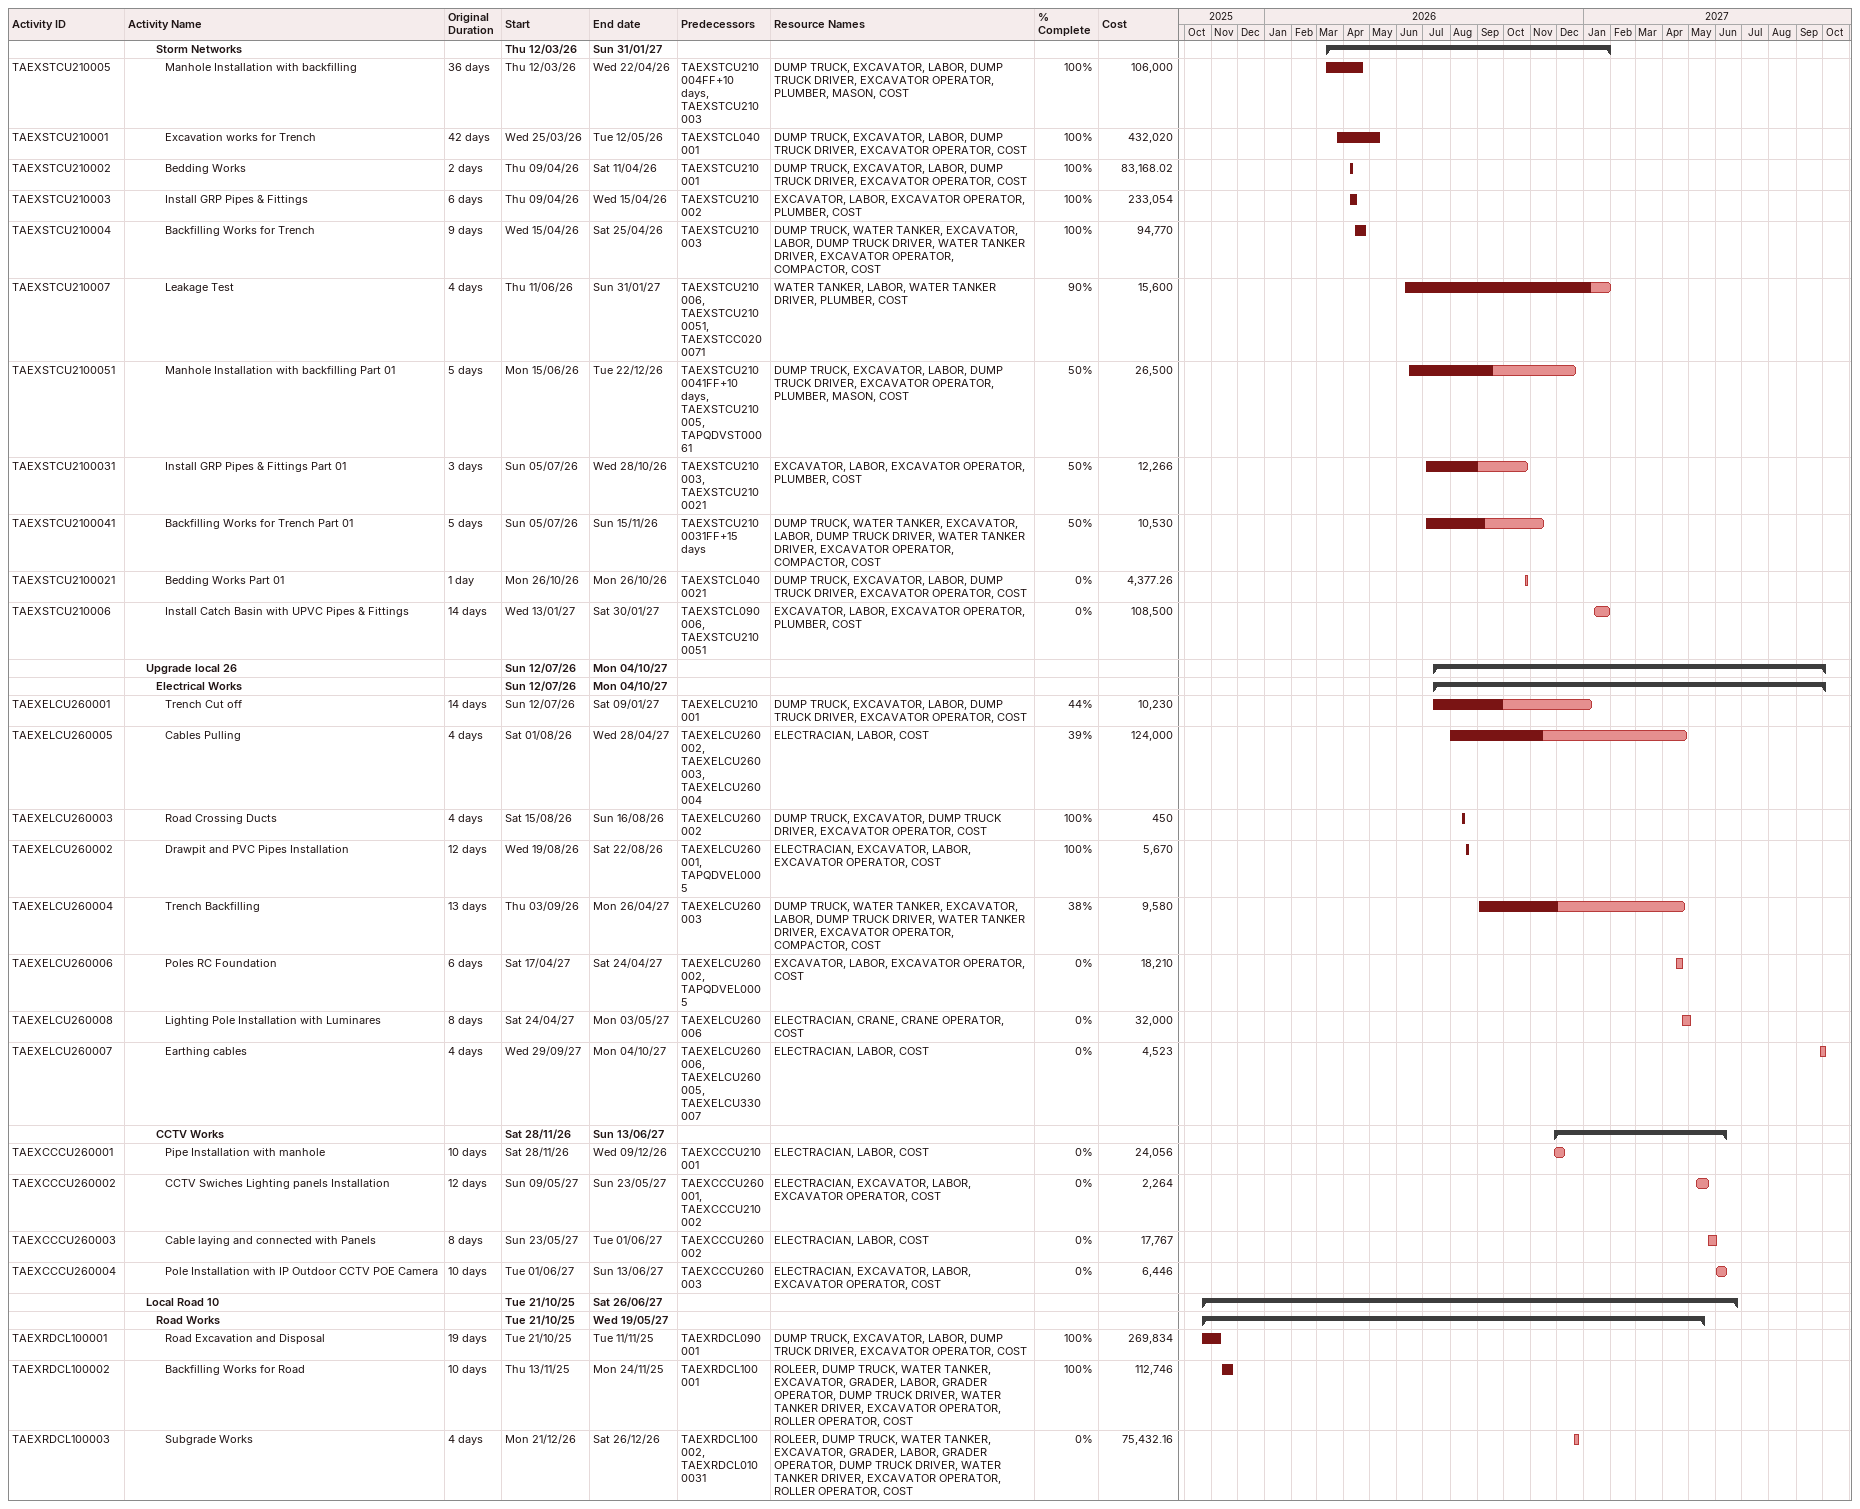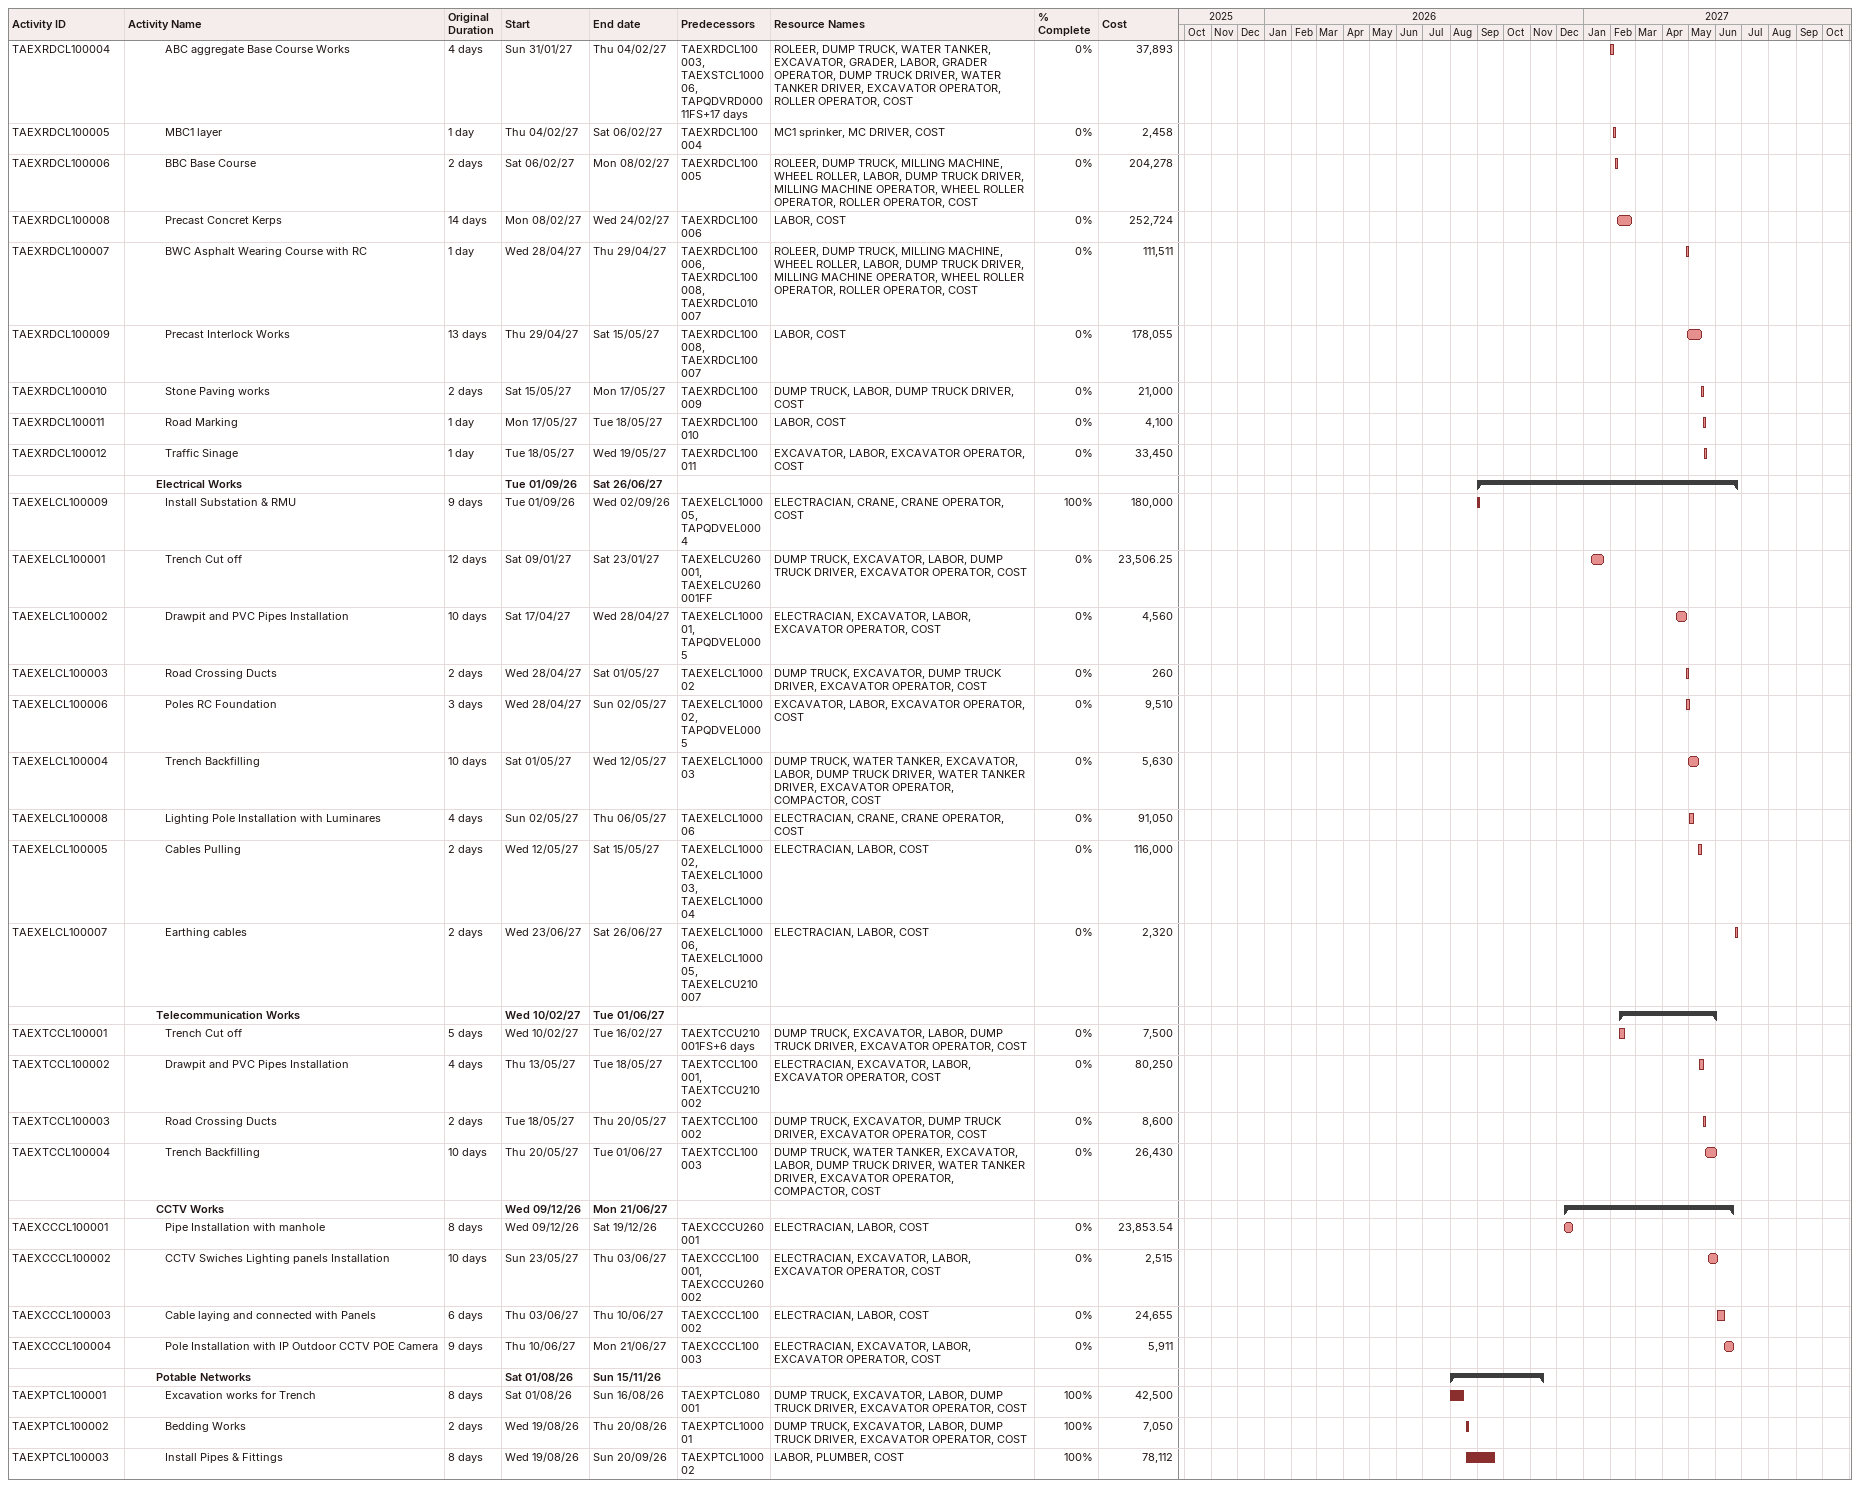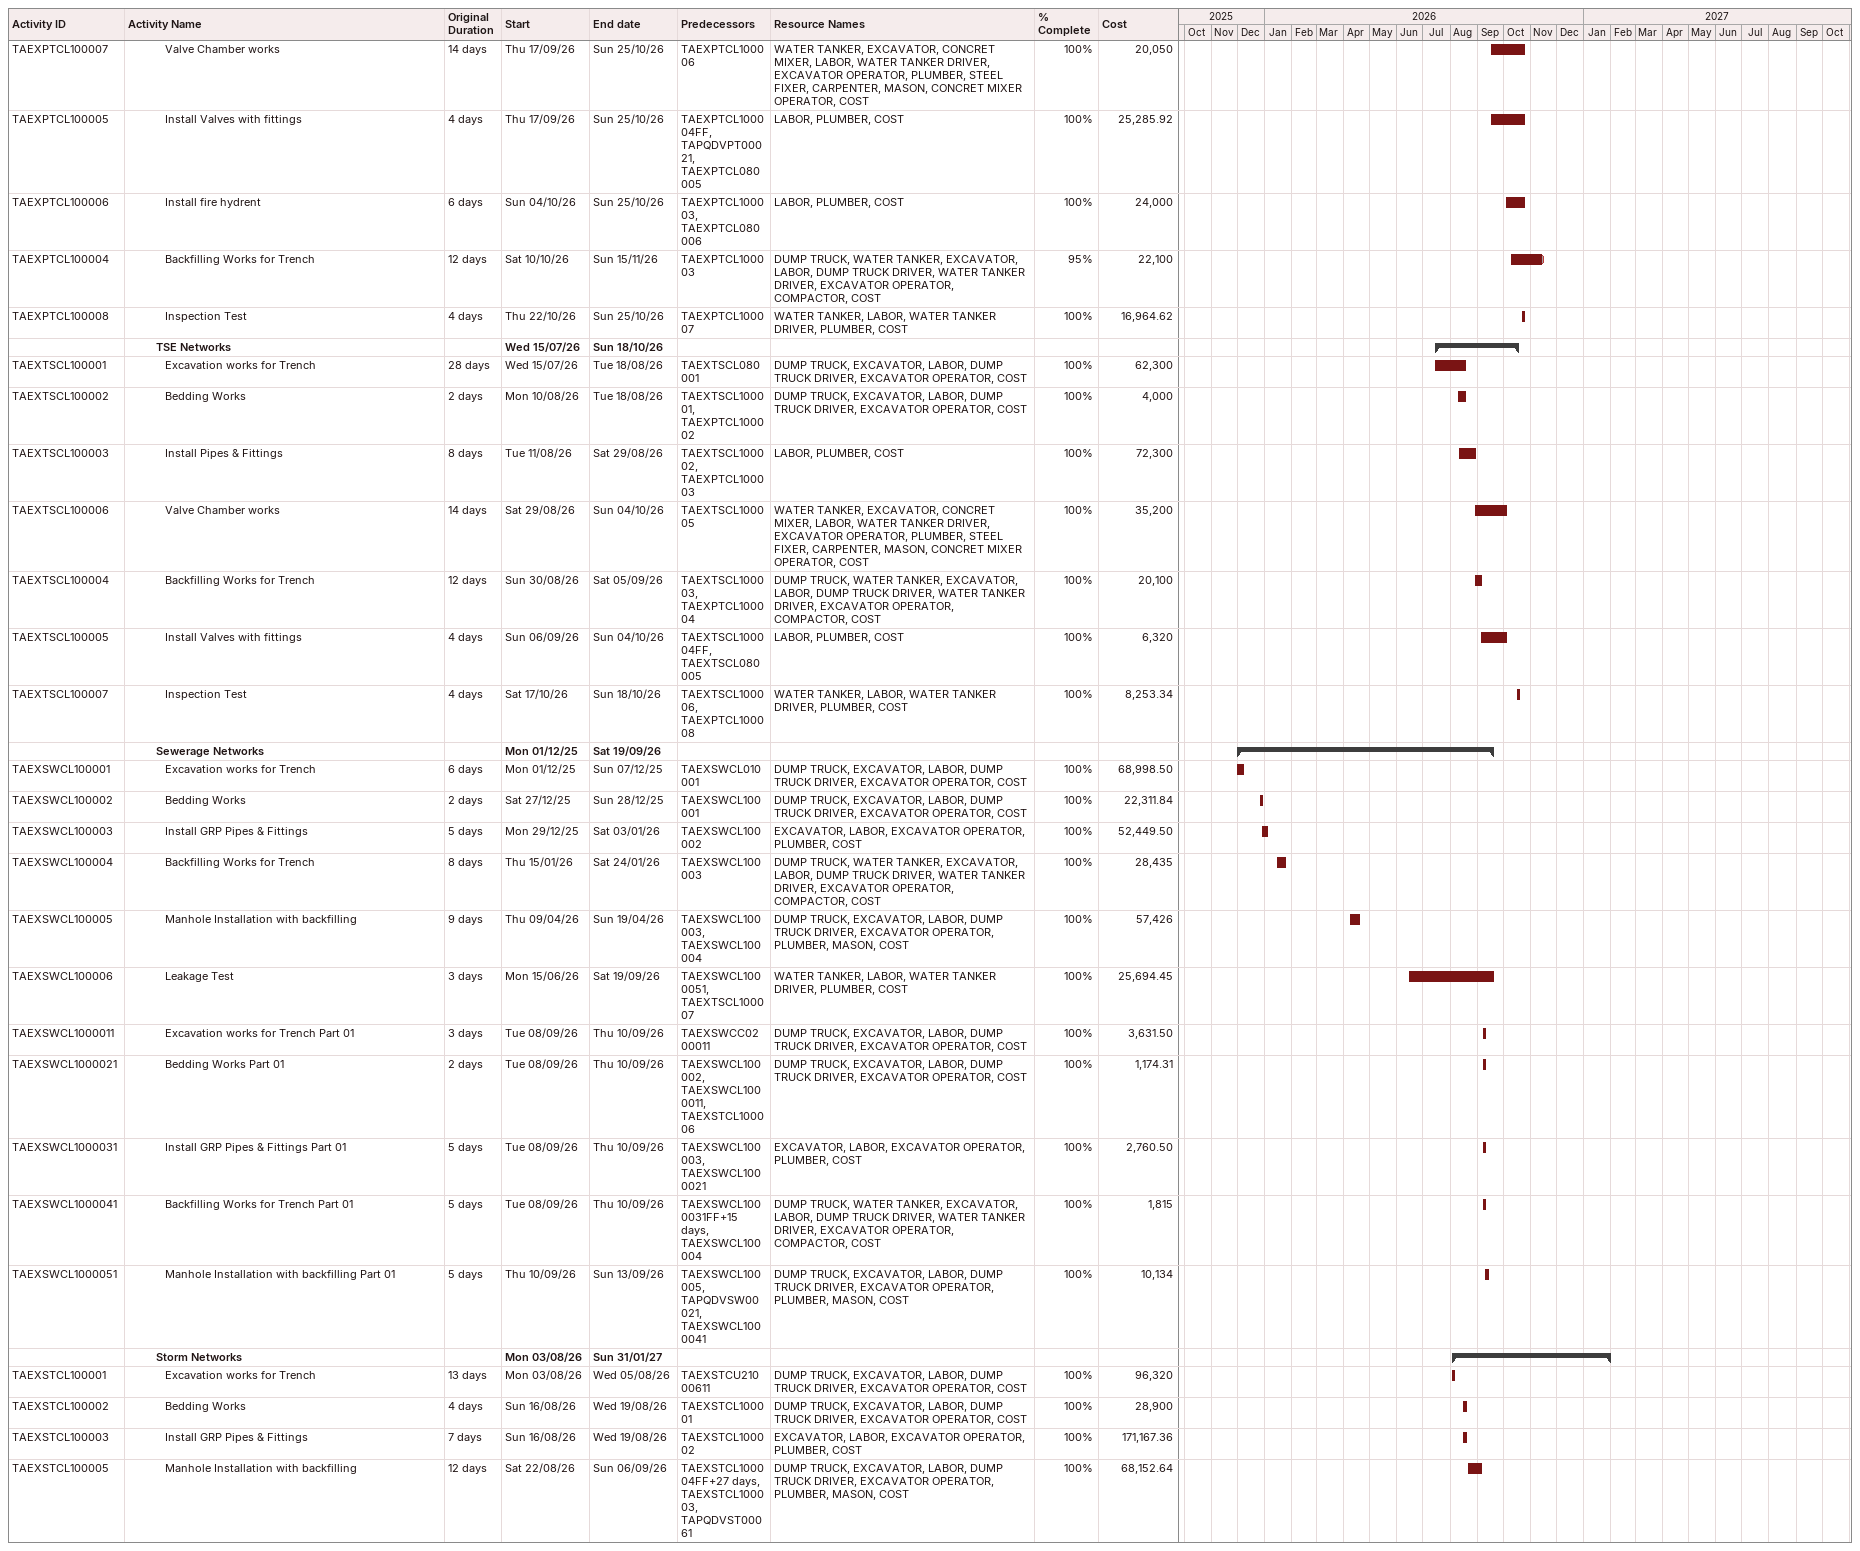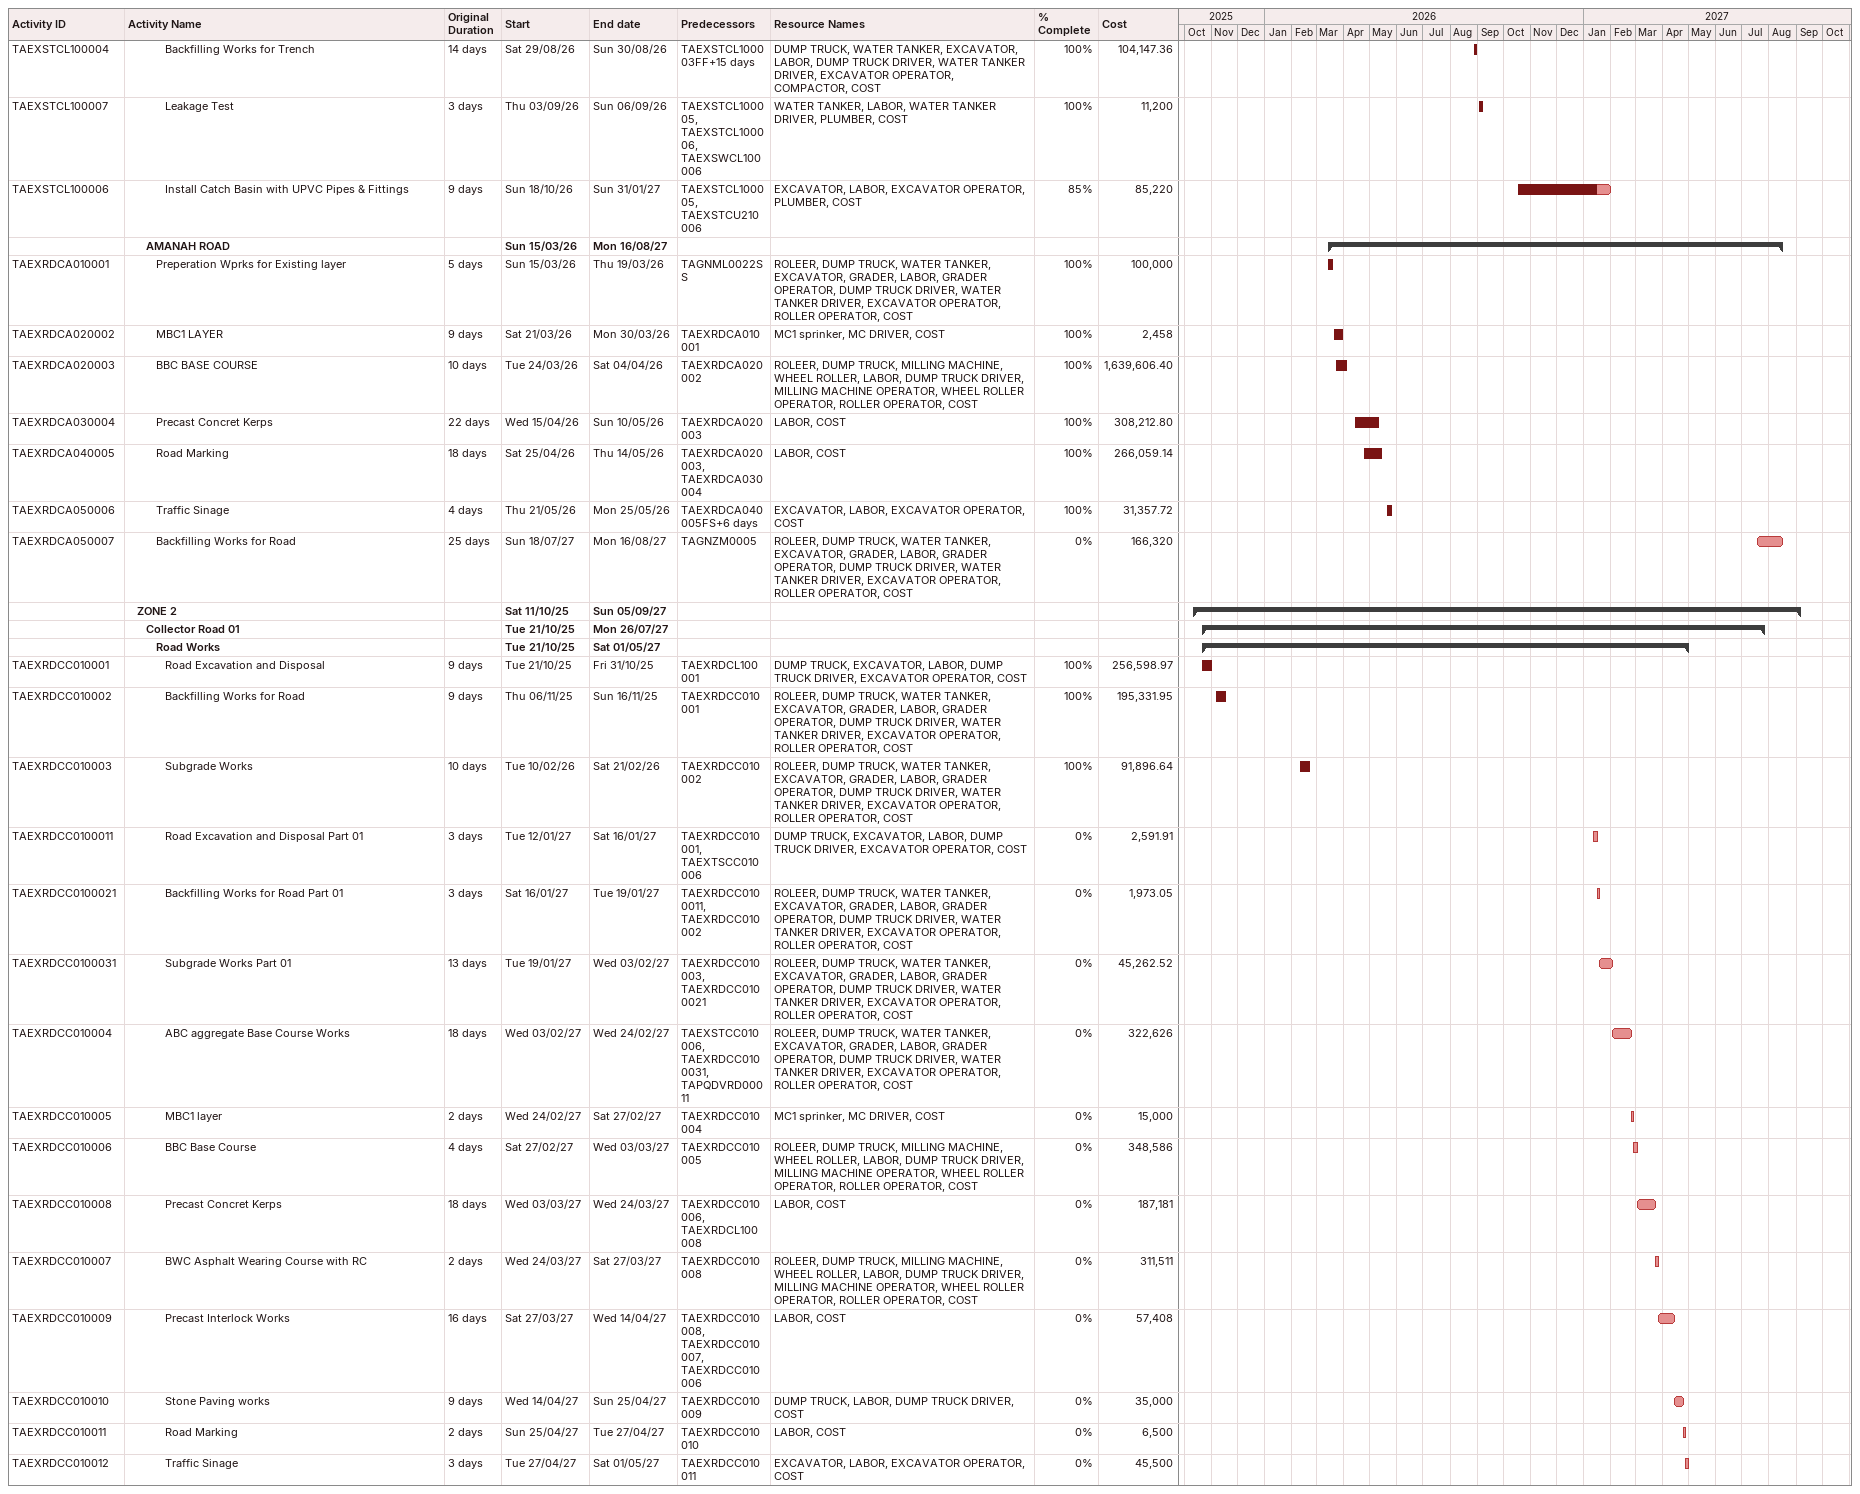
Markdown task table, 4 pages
| ID | Level | Task | Original duration | Start | Finish | Predecessors | Resources | % complete | Cost |
|---|---|---|---|---|---|---|---|---|---|
|  | 4 | **Storm Networks** |  | 2026-03-12 | 2027-01-31 |  |  |  |  |
| TAEXSTCU210005 | 5 | Manhole Installation with backfilling | 36d | 2026-03-12 | 2026-04-22 | TAEXSTCU210004FF+10d, TAEXSTCU210003 | DUMP TRUCK, EXCAVATOR, LABOR, DUMP TRUCK DRIVER, EXCAVATOR OPERATOR, PLUMBER, MASON, COST | 100 | 106000 |
| TAEXSTCU210001 | 5 | Excavation works for Trench | 42d | 2026-03-25 | 2026-05-12 | TAEXSTCL040001 | DUMP TRUCK, EXCAVATOR, LABOR, DUMP TRUCK DRIVER, EXCAVATOR OPERATOR, COST | 100 | 432020 |
| TAEXSTCU210002 | 5 | Bedding Works | 2d | 2026-04-09 | 2026-04-11 | TAEXSTCU210001 | DUMP TRUCK, EXCAVATOR, LABOR, DUMP TRUCK DRIVER, EXCAVATOR OPERATOR, COST | 100 | 83168.02 |
| TAEXSTCU210003 | 5 | Install GRP Pipes & Fittings | 6d | 2026-04-09 | 2026-04-15 | TAEXSTCU210002 | EXCAVATOR, LABOR, EXCAVATOR OPERATOR, PLUMBER, COST | 100 | 233054 |
| TAEXSTCU210004 | 5 | Backfilling Works for Trench | 9d | 2026-04-15 | 2026-04-25 | TAEXSTCU210003 | DUMP TRUCK, WATER TANKER, EXCAVATOR, LABOR, DUMP TRUCK DRIVER, WATER TANKER DRIVER, EXCAVATOR OPERATOR, COMPACTOR, COST | 100 | 94770 |
| TAEXSTCU210007 | 5 | Leakage Test | 4d | 2026-06-11 | 2027-01-31 | TAEXSTCU210006, TAEXSTCU2100051, TAEXSTCC0200071 | WATER TANKER, LABOR, WATER TANKER DRIVER, PLUMBER, COST | 90 | 15600 |
| TAEXSTCU2100051 | 5 | Manhole Installation with backfilling Part 01 | 5d | 2026-06-15 | 2026-12-22 | TAEXSTCU2100041FF+10d, TAEXSTCU210005, TAPQDVST00061 | DUMP TRUCK, EXCAVATOR, LABOR, DUMP TRUCK DRIVER, EXCAVATOR OPERATOR, PLUMBER, MASON, COST | 50 | 26500 |
| TAEXSTCU2100031 | 5 | Install GRP Pipes & Fittings Part 01 | 3d | 2026-07-05 | 2026-10-28 | TAEXSTCU210003, TAEXSTCU2100021 | EXCAVATOR, LABOR, EXCAVATOR OPERATOR, PLUMBER, COST | 50 | 12266 |
| TAEXSTCU2100041 | 5 | Backfilling Works for Trench Part 01 | 5d | 2026-07-05 | 2026-11-15 | TAEXSTCU2100031FF+15d | DUMP TRUCK, WATER TANKER, EXCAVATOR, LABOR, DUMP TRUCK DRIVER, WATER TANKER DRIVER, EXCAVATOR OPERATOR, COMPACTOR, COST | 50 | 10530 |
| TAEXSTCU2100021 | 5 | Bedding Works Part 01 | 1d | 2026-10-26 | 2026-10-26 | TAEXSTCL0400021 | DUMP TRUCK, EXCAVATOR, LABOR, DUMP TRUCK DRIVER, EXCAVATOR OPERATOR, COST | 0 | 4377.26 |
| TAEXSTCU210006 | 5 | Install Catch Basin with UPVC Pipes & Fittings | 14d | 2027-01-13 | 2027-01-30 | TAEXSTCL090006, TAEXSTCU2100051 | EXCAVATOR, LABOR, EXCAVATOR OPERATOR, PLUMBER, COST | 0 | 108500 |
|  | 3 | **Upgrade local 26** |  | 2026-07-12 | 2027-10-04 |  |  |  |  |
|  | 4 | **Electrical Works** |  | 2026-07-12 | 2027-10-04 |  |  |  |  |
| TAEXELCU260001 | 5 | Trench Cut off | 14d | 2026-07-12 | 2027-01-09 | TAEXELCU210001 | DUMP TRUCK, EXCAVATOR, LABOR, DUMP TRUCK DRIVER, EXCAVATOR OPERATOR, COST | 44 | 10230 |
| TAEXELCU260005 | 5 | Cables Pulling | 4d | 2026-08-01 | 2027-04-28 | TAEXELCU260002, TAEXELCU260003, TAEXELCU260004 | ELECTRACIAN, LABOR, COST | 39 | 124000 |
| TAEXELCU260003 | 5 | Road Crossing Ducts | 4d | 2026-08-15 | 2026-08-16 | TAEXELCU260002 | DUMP TRUCK, EXCAVATOR, DUMP TRUCK DRIVER, EXCAVATOR OPERATOR, COST | 100 | 450 |
| TAEXELCU260002 | 5 | Drawpit and PVC Pipes Installation | 12d | 2026-08-19 | 2026-08-22 | TAEXELCU260001, TAPQDVEL0005 | ELECTRACIAN, EXCAVATOR, LABOR, EXCAVATOR OPERATOR, COST | 100 | 5670 |
| TAEXELCU260004 | 5 | Trench Backfilling | 13d | 2026-09-03 | 2027-04-26 | TAEXELCU260003 | DUMP TRUCK, WATER TANKER, EXCAVATOR, LABOR, DUMP TRUCK DRIVER, WATER TANKER DRIVER, EXCAVATOR OPERATOR, COMPACTOR, COST | 38 | 9580 |
| TAEXELCU260006 | 5 | Poles RC Foundation | 6d | 2027-04-17 | 2027-04-24 | TAEXELCU260002, TAPQDVEL0005 | EXCAVATOR, LABOR, EXCAVATOR OPERATOR, COST | 0 | 18210 |
| TAEXELCU260008 | 5 | Lighting Pole Installation with Luminares | 8d | 2027-04-24 | 2027-05-03 | TAEXELCU260006 | ELECTRACIAN, CRANE, CRANE OPERATOR, COST | 0 | 32000 |
| TAEXELCU260007 | 5 | Earthing cables | 4d | 2027-09-29 | 2027-10-04 | TAEXELCU260006, TAEXELCU260005, TAEXELCU330007 | ELECTRACIAN, LABOR, COST | 0 | 4523 |
|  | 4 | **CCTV Works** |  | 2026-11-28 | 2027-06-13 |  |  |  |  |
| TAEXCCCU260001 | 5 | Pipe Installation with manhole | 10d | 2026-11-28 | 2026-12-09 | TAEXCCCU210001 | ELECTRACIAN, LABOR, COST | 0 | 24056 |
| TAEXCCCU260002 | 5 | CCTV Swiches Lighting panels Installation | 12d | 2027-05-09 | 2027-05-23 | TAEXCCCU260001, TAEXCCCU210002 | ELECTRACIAN, EXCAVATOR, LABOR, EXCAVATOR OPERATOR, COST | 0 | 2264 |
| TAEXCCCU260003 | 5 | Cable laying and connected with Panels | 8d | 2027-05-23 | 2027-06-01 | TAEXCCCU260002 | ELECTRACIAN, LABOR, COST | 0 | 17767 |
| TAEXCCCU260004 | 5 | Pole Installation with IP Outdoor CCTV POE Camera | 10d | 2027-06-01 | 2027-06-13 | TAEXCCCU260003 | ELECTRACIAN, EXCAVATOR, LABOR, EXCAVATOR OPERATOR, COST | 0 | 6446 |
|  | 3 | **Local Road 10** |  | 2025-10-21 | 2027-06-26 |  |  |  |  |
|  | 4 | **Road Works** |  | 2025-10-21 | 2027-05-19 |  |  |  |  |
| TAEXRDCL100001 | 5 | Road Excavation and Disposal | 19d | 2025-10-21 | 2025-11-11 | TAEXRDCL090001 | DUMP TRUCK, EXCAVATOR, LABOR, DUMP TRUCK DRIVER, EXCAVATOR OPERATOR, COST | 100 | 269834 |
| TAEXRDCL100002 | 5 | Backfilling Works for Road | 10d | 2025-11-13 | 2025-11-24 | TAEXRDCL100001 | ROLEER, DUMP TRUCK, WATER TANKER, EXCAVATOR, GRADER, LABOR, GRADER OPERATOR, DUMP TRUCK DRIVER, WATER TANKER DRIVER, EXCAVATOR OPERATOR, ROLLER OPERATOR, COST | 100 | 112746 |
| TAEXRDCL100003 | 5 | Subgrade Works | 4d | 2026-12-21 | 2026-12-26 | TAEXRDCL100002, TAEXRDCL0100031 | ROLEER, DUMP TRUCK, WATER TANKER, EXCAVATOR, GRADER, LABOR, GRADER OPERATOR, DUMP TRUCK DRIVER, WATER TANKER DRIVER, EXCAVATOR OPERATOR, ROLLER OPERATOR, COST | 0 | 75432.16 |
| TAEXRDCL100004 | 5 | ABC aggregate Base Course Works | 4d | 2027-01-31 | 2027-02-04 | TAEXRDCL100003, TAEXSTCL100006, TAPQDVRD00011FS+17d | ROLEER, DUMP TRUCK, WATER TANKER, EXCAVATOR, GRADER, LABOR, GRADER OPERATOR, DUMP TRUCK DRIVER, WATER TANKER DRIVER, EXCAVATOR OPERATOR, ROLLER OPERATOR, COST | 0 | 37893 |
| TAEXRDCL100005 | 5 | MBC1 layer | 1d | 2027-02-04 | 2027-02-06 | TAEXRDCL100004 | MC1 sprinker, MC DRIVER, COST | 0 | 2458 |
| TAEXRDCL100006 | 5 | BBC Base Course | 2d | 2027-02-06 | 2027-02-08 | TAEXRDCL100005 | ROLEER, DUMP TRUCK, MILLING MACHINE, WHEEL ROLLER, LABOR, DUMP TRUCK DRIVER, MILLING MACHINE OPERATOR, WHEEL ROLLER OPERATOR, ROLLER OPERATOR, COST | 0 | 204278 |
| TAEXRDCL100008 | 5 | Precast Concret Kerps | 14d | 2027-02-08 | 2027-02-24 | TAEXRDCL100006 | LABOR, COST | 0 | 252724 |
| TAEXRDCL100007 | 5 | BWC Asphalt Wearing Course with RC | 1d | 2027-04-28 | 2027-04-29 | TAEXRDCL100006, TAEXRDCL100008, TAEXRDCL010007 | ROLEER, DUMP TRUCK, MILLING MACHINE, WHEEL ROLLER, LABOR, DUMP TRUCK DRIVER, MILLING MACHINE OPERATOR, WHEEL ROLLER OPERATOR, ROLLER OPERATOR, COST | 0 | 111511 |
| TAEXRDCL100009 | 5 | Precast Interlock Works | 13d | 2027-04-29 | 2027-05-15 | TAEXRDCL100008, TAEXRDCL100007 | LABOR, COST | 0 | 178055 |
| TAEXRDCL100010 | 5 | Stone Paving works | 2d | 2027-05-15 | 2027-05-17 | TAEXRDCL100009 | DUMP TRUCK, LABOR, DUMP TRUCK DRIVER, COST | 0 | 21000 |
| TAEXRDCL100011 | 5 | Road Marking | 1d | 2027-05-17 | 2027-05-18 | TAEXRDCL100010 | LABOR, COST | 0 | 4100 |
| TAEXRDCL100012 | 5 | Traffic Sinage | 1d | 2027-05-18 | 2027-05-19 | TAEXRDCL100011 | EXCAVATOR, LABOR, EXCAVATOR OPERATOR, COST | 0 | 33450 |
|  | 4 | **Electrical Works** |  | 2026-09-01 | 2027-06-26 |  |  |  |  |
| TAEXELCL100009 | 5 | Install Substation & RMU | 9d | 2026-09-01 | 2026-09-02 | TAEXELCL100005, TAPQDVEL0004 | ELECTRACIAN, CRANE, CRANE OPERATOR, COST | 100 | 180000 |
| TAEXELCL100001 | 5 | Trench Cut off | 12d | 2027-01-09 | 2027-01-23 | TAEXELCU260001, TAEXELCU260001FF | DUMP TRUCK, EXCAVATOR, LABOR, DUMP TRUCK DRIVER, EXCAVATOR OPERATOR, COST | 0 | 23506.25 |
| TAEXELCL100002 | 5 | Drawpit and PVC Pipes Installation | 10d | 2027-04-17 | 2027-04-28 | TAEXELCL100001, TAPQDVEL0005 | ELECTRACIAN, EXCAVATOR, LABOR, EXCAVATOR OPERATOR, COST | 0 | 4560 |
| TAEXELCL100003 | 5 | Road Crossing Ducts | 2d | 2027-04-28 | 2027-05-01 | TAEXELCL100002 | DUMP TRUCK, EXCAVATOR, DUMP TRUCK DRIVER, EXCAVATOR OPERATOR, COST | 0 | 260 |
| TAEXELCL100006 | 5 | Poles RC Foundation | 3d | 2027-04-28 | 2027-05-02 | TAEXELCL100002, TAPQDVEL0005 | EXCAVATOR, LABOR, EXCAVATOR OPERATOR, COST | 0 | 9510 |
| TAEXELCL100004 | 5 | Trench Backfilling | 10d | 2027-05-01 | 2027-05-12 | TAEXELCL100003 | DUMP TRUCK, WATER TANKER, EXCAVATOR, LABOR, DUMP TRUCK DRIVER, WATER TANKER DRIVER, EXCAVATOR OPERATOR, COMPACTOR, COST | 0 | 5630 |
| TAEXELCL100008 | 5 | Lighting Pole Installation with Luminares | 4d | 2027-05-02 | 2027-05-06 | TAEXELCL100006 | ELECTRACIAN, CRANE, CRANE OPERATOR, COST | 0 | 91050 |
| TAEXELCL100005 | 5 | Cables Pulling | 2d | 2027-05-12 | 2027-05-15 | TAEXELCL100002, TAEXELCL100003, TAEXELCL100004 | ELECTRACIAN, LABOR, COST | 0 | 116000 |
| TAEXELCL100007 | 5 | Earthing cables | 2d | 2027-06-23 | 2027-06-26 | TAEXELCL100006, TAEXELCL100005, TAEXELCU210007 | ELECTRACIAN, LABOR, COST | 0 | 2320 |
|  | 4 | **Telecommunication Works** |  | 2027-02-10 | 2027-06-01 |  |  |  |  |
| TAEXTCCL100001 | 5 | Trench Cut off | 5d | 2027-02-10 | 2027-02-16 | TAEXTCCU210001FS+6d | DUMP TRUCK, EXCAVATOR, LABOR, DUMP TRUCK DRIVER, EXCAVATOR OPERATOR, COST | 0 | 7500 |
| TAEXTCCL100002 | 5 | Drawpit and PVC Pipes Installation | 4d | 2027-05-13 | 2027-05-18 | TAEXTCCL100001, TAEXTCCU210002 | ELECTRACIAN, EXCAVATOR, LABOR, EXCAVATOR OPERATOR, COST | 0 | 80250 |
| TAEXTCCL100003 | 5 | Road Crossing Ducts | 2d | 2027-05-18 | 2027-05-20 | TAEXTCCL100002 | DUMP TRUCK, EXCAVATOR, DUMP TRUCK DRIVER, EXCAVATOR OPERATOR, COST | 0 | 8600 |
| TAEXTCCL100004 | 5 | Trench Backfilling | 10d | 2027-05-20 | 2027-06-01 | TAEXTCCL100003 | DUMP TRUCK, WATER TANKER, EXCAVATOR, LABOR, DUMP TRUCK DRIVER, WATER TANKER DRIVER, EXCAVATOR OPERATOR, COMPACTOR, COST | 0 | 26430 |
|  | 4 | **CCTV Works** |  | 2026-12-09 | 2027-06-21 |  |  |  |  |
| TAEXCCCL100001 | 5 | Pipe Installation with manhole | 8d | 2026-12-09 | 2026-12-19 | TAEXCCCU260001 | ELECTRACIAN, LABOR, COST | 0 | 23853.54 |
| TAEXCCCL100002 | 5 | CCTV Swiches Lighting panels Installation | 10d | 2027-05-23 | 2027-06-03 | TAEXCCCL100001, TAEXCCCU260002 | ELECTRACIAN, EXCAVATOR, LABOR, EXCAVATOR OPERATOR, COST | 0 | 2515 |
| TAEXCCCL100003 | 5 | Cable laying and connected with Panels | 6d | 2027-06-03 | 2027-06-10 | TAEXCCCL100002 | ELECTRACIAN, LABOR, COST | 0 | 24655 |
| TAEXCCCL100004 | 5 | Pole Installation with IP Outdoor CCTV POE Camera | 9d | 2027-06-10 | 2027-06-21 | TAEXCCCL100003 | ELECTRACIAN, EXCAVATOR, LABOR, EXCAVATOR OPERATOR, COST | 0 | 5911 |
|  | 4 | **Potable Networks** |  | 2026-08-01 | 2026-11-15 |  |  |  |  |
| TAEXPTCL100001 | 5 | Excavation works for Trench | 8d | 2026-08-01 | 2026-08-16 | TAEXPTCL080001 | DUMP TRUCK, EXCAVATOR, LABOR, DUMP TRUCK DRIVER, EXCAVATOR OPERATOR, COST | 100 | 42500 |
| TAEXPTCL100002 | 5 | Bedding Works | 2d | 2026-08-19 | 2026-08-20 | TAEXPTCL100001 | DUMP TRUCK, EXCAVATOR, LABOR, DUMP TRUCK DRIVER, EXCAVATOR OPERATOR, COST | 100 | 7050 |
| TAEXPTCL100003 | 5 | Install Pipes & Fittings | 8d | 2026-08-19 | 2026-09-20 | TAEXPTCL100002 | LABOR, PLUMBER, COST | 100 | 78112 |
| TAEXPTCL100007 | 5 | Valve Chamber works | 14d | 2026-09-17 | 2026-10-25 | TAEXPTCL100006 | WATER TANKER, EXCAVATOR, CONCRET MIXER, LABOR, WATER TANKER DRIVER, EXCAVATOR OPERATOR, PLUMBER, STEEL FIXER, CARPENTER, MASON, CONCRET MIXER OPERATOR, COST | 100 | 20050 |
| TAEXPTCL100005 | 5 | Install Valves with fittings | 4d | 2026-09-17 | 2026-10-25 | TAEXPTCL100004FF, TAPQDVPT00021, TAEXPTCL080005 | LABOR, PLUMBER, COST | 100 | 25285.92 |
| TAEXPTCL100006 | 5 | Install fire hydrent | 6d | 2026-10-04 | 2026-10-25 | TAEXPTCL100003, TAEXPTCL080006 | LABOR, PLUMBER, COST | 100 | 24000 |
| TAEXPTCL100004 | 5 | Backfilling Works for Trench | 12d | 2026-10-10 | 2026-11-15 | TAEXPTCL100003 | DUMP TRUCK, WATER TANKER, EXCAVATOR, LABOR, DUMP TRUCK DRIVER, WATER TANKER DRIVER, EXCAVATOR OPERATOR, COMPACTOR, COST | 95 | 22100 |
| TAEXPTCL100008 | 5 | Inspection Test | 4d | 2026-10-22 | 2026-10-25 | TAEXPTCL100007 | WATER TANKER, LABOR, WATER TANKER DRIVER, PLUMBER, COST | 100 | 16964.62 |
|  | 4 | **TSE Networks** |  | 2026-07-15 | 2026-10-18 |  |  |  |  |
| TAEXTSCL100001 | 5 | Excavation works for Trench | 28d | 2026-07-15 | 2026-08-18 | TAEXTSCL080001 | DUMP TRUCK, EXCAVATOR, LABOR, DUMP TRUCK DRIVER, EXCAVATOR OPERATOR, COST | 100 | 62300 |
| TAEXTSCL100002 | 5 | Bedding Works | 2d | 2026-08-10 | 2026-08-18 | TAEXTSCL100001, TAEXPTCL100002 | DUMP TRUCK, EXCAVATOR, LABOR, DUMP TRUCK DRIVER, EXCAVATOR OPERATOR, COST | 100 | 4000 |
| TAEXTSCL100003 | 5 | Install Pipes & Fittings | 8d | 2026-08-11 | 2026-08-29 | TAEXTSCL100002, TAEXPTCL100003 | LABOR, PLUMBER, COST | 100 | 72300 |
| TAEXTSCL100006 | 5 | Valve Chamber works | 14d | 2026-08-29 | 2026-10-04 | TAEXTSCL100005 | WATER TANKER, EXCAVATOR, CONCRET MIXER, LABOR, WATER TANKER DRIVER, EXCAVATOR OPERATOR, PLUMBER, STEEL FIXER, CARPENTER, MASON, CONCRET MIXER OPERATOR, COST | 100 | 35200 |
| TAEXTSCL100004 | 5 | Backfilling Works for Trench | 12d | 2026-08-30 | 2026-09-05 | TAEXTSCL100003, TAEXPTCL100004 | DUMP TRUCK, WATER TANKER, EXCAVATOR, LABOR, DUMP TRUCK DRIVER, WATER TANKER DRIVER, EXCAVATOR OPERATOR, COMPACTOR, COST | 100 | 20100 |
| TAEXTSCL100005 | 5 | Install Valves with fittings | 4d | 2026-09-06 | 2026-10-04 | TAEXTSCL100004FF, TAEXTSCL080005 | LABOR, PLUMBER, COST | 100 | 6320 |
| TAEXTSCL100007 | 5 | Inspection Test | 4d | 2026-10-17 | 2026-10-18 | TAEXTSCL100006, TAEXPTCL100008 | WATER TANKER, LABOR, WATER TANKER DRIVER, PLUMBER, COST | 100 | 8253.34 |
|  | 4 | **Sewerage Networks** |  | 2025-12-01 | 2026-09-19 |  |  |  |  |
| TAEXSWCL100001 | 5 | Excavation works for Trench | 6d | 2025-12-01 | 2025-12-07 | TAEXSWCL010001 | DUMP TRUCK, EXCAVATOR, LABOR, DUMP TRUCK DRIVER, EXCAVATOR OPERATOR, COST | 100 | 68998.50 |
| TAEXSWCL100002 | 5 | Bedding Works | 2d | 2025-12-27 | 2025-12-28 | TAEXSWCL100001 | DUMP TRUCK, EXCAVATOR, LABOR, DUMP TRUCK DRIVER, EXCAVATOR OPERATOR, COST | 100 | 22311.84 |
| TAEXSWCL100003 | 5 | Install GRP Pipes & Fittings | 5d | 2025-12-29 | 2026-01-03 | TAEXSWCL100002 | EXCAVATOR, LABOR, EXCAVATOR OPERATOR, PLUMBER, COST | 100 | 52449.50 |
| TAEXSWCL100004 | 5 | Backfilling Works for Trench | 8d | 2026-01-15 | 2026-01-24 | TAEXSWCL100003 | DUMP TRUCK, WATER TANKER, EXCAVATOR, LABOR, DUMP TRUCK DRIVER, WATER TANKER DRIVER, EXCAVATOR OPERATOR, COMPACTOR, COST | 100 | 28435 |
| TAEXSWCL100005 | 5 | Manhole Installation with backfilling | 9d | 2026-04-09 | 2026-04-19 | TAEXSWCL100003, TAEXSWCL100004 | DUMP TRUCK, EXCAVATOR, LABOR, DUMP TRUCK DRIVER, EXCAVATOR OPERATOR, PLUMBER, MASON, COST | 100 | 57426 |
| TAEXSWCL100006 | 5 | Leakage Test | 3d | 2026-06-15 | 2026-09-19 | TAEXSWCL1000051, TAEXTSCL100007 | WATER TANKER, LABOR, WATER TANKER DRIVER, PLUMBER, COST | 100 | 25694.45 |
| TAEXSWCL1000011 | 5 | Excavation works for Trench Part 01 | 3d | 2026-09-08 | 2026-09-10 | TAEXSWCC0200011 | DUMP TRUCK, EXCAVATOR, LABOR, DUMP TRUCK DRIVER, EXCAVATOR OPERATOR, COST | 100 | 3631.50 |
| TAEXSWCL1000021 | 5 | Bedding Works Part 01 | 2d | 2026-09-08 | 2026-09-10 | TAEXSWCL100002, TAEXSWCL1000011, TAEXSTCL100006 | DUMP TRUCK, EXCAVATOR, LABOR, DUMP TRUCK DRIVER, EXCAVATOR OPERATOR, COST | 100 | 1174.31 |
| TAEXSWCL1000031 | 5 | Install GRP Pipes & Fittings Part 01 | 5d | 2026-09-08 | 2026-09-10 | TAEXSWCL100003, TAEXSWCL1000021 | EXCAVATOR, LABOR, EXCAVATOR OPERATOR, PLUMBER, COST | 100 | 2760.50 |
| TAEXSWCL1000041 | 5 | Backfilling Works for Trench Part 01 | 5d | 2026-09-08 | 2026-09-10 | TAEXSWCL1000031FF+15d, TAEXSWCL100004 | DUMP TRUCK, WATER TANKER, EXCAVATOR, LABOR, DUMP TRUCK DRIVER, WATER TANKER DRIVER, EXCAVATOR OPERATOR, COMPACTOR, COST | 100 | 1815 |
| TAEXSWCL1000051 | 5 | Manhole Installation with backfilling Part 01 | 5d | 2026-09-10 | 2026-09-13 | TAEXSWCL100005, TAPQDVSW00021, TAEXSWCL1000041 | DUMP TRUCK, EXCAVATOR, LABOR, DUMP TRUCK DRIVER, EXCAVATOR OPERATOR, PLUMBER, MASON, COST | 100 | 10134 |
|  | 4 | **Storm Networks** |  | 2026-08-03 | 2027-01-31 |  |  |  |  |
| TAEXSTCL100001 | 5 | Excavation works for Trench | 13d | 2026-08-03 | 2026-08-05 | TAEXSTCU21000611 | DUMP TRUCK, EXCAVATOR, LABOR, DUMP TRUCK DRIVER, EXCAVATOR OPERATOR, COST | 100 | 96320 |
| TAEXSTCL100002 | 5 | Bedding Works | 4d | 2026-08-16 | 2026-08-19 | TAEXSTCL100001 | DUMP TRUCK, EXCAVATOR, LABOR, DUMP TRUCK DRIVER, EXCAVATOR OPERATOR, COST | 100 | 28900 |
| TAEXSTCL100003 | 5 | Install GRP Pipes & Fittings | 7d | 2026-08-16 | 2026-08-19 | TAEXSTCL100002 | EXCAVATOR, LABOR, EXCAVATOR OPERATOR, PLUMBER, COST | 100 | 171167.36 |
| TAEXSTCL100005 | 5 | Manhole Installation with backfilling | 12d | 2026-08-22 | 2026-09-06 | TAEXSTCL100004FF+27d, TAEXSTCL100003, TAPQDVST00061 | DUMP TRUCK, EXCAVATOR, LABOR, DUMP TRUCK DRIVER, EXCAVATOR OPERATOR, PLUMBER, MASON, COST | 100 | 68152.64 |
| TAEXSTCL100004 | 5 | Backfilling Works for Trench | 14d | 2026-08-29 | 2026-08-30 | TAEXSTCL100003FF+15d | DUMP TRUCK, WATER TANKER, EXCAVATOR, LABOR, DUMP TRUCK DRIVER, WATER TANKER DRIVER, EXCAVATOR OPERATOR, COMPACTOR, COST | 100 | 104147.36 |
| TAEXSTCL100007 | 5 | Leakage Test | 3d | 2026-09-03 | 2026-09-06 | TAEXSTCL100005, TAEXSTCL100006, TAEXSWCL100006 | WATER TANKER, LABOR, WATER TANKER DRIVER, PLUMBER, COST | 100 | 11200 |
| TAEXSTCL100006 | 5 | Install Catch Basin with UPVC Pipes & Fittings | 9d | 2026-10-18 | 2027-01-31 | TAEXSTCL100005, TAEXSTCU210006 | EXCAVATOR, LABOR, EXCAVATOR OPERATOR, PLUMBER, COST | 85 | 85220 |
|  | 3 | **AMANAH ROAD** |  | 2026-03-15 | 2027-08-16 |  |  |  |  |
| TAEXRDCA010001 | 4 | Preperation Wprks for Existing layer | 5d | 2026-03-15 | 2026-03-19 | TAGNML0022SS | ROLEER, DUMP TRUCK, WATER TANKER, EXCAVATOR, GRADER, LABOR, GRADER OPERATOR, DUMP TRUCK DRIVER, WATER TANKER DRIVER, EXCAVATOR OPERATOR, ROLLER OPERATOR, COST | 100 | 100000 |
| TAEXRDCA020002 | 4 | MBC1 LAYER | 9d | 2026-03-21 | 2026-03-30 | TAEXRDCA010001 | MC1 sprinker, MC DRIVER, COST | 100 | 2458 |
| TAEXRDCA020003 | 4 | BBC BASE COURSE | 10d | 2026-03-24 | 2026-04-04 | TAEXRDCA020002 | ROLEER, DUMP TRUCK, MILLING MACHINE, WHEEL ROLLER, LABOR, DUMP TRUCK DRIVER, MILLING MACHINE OPERATOR, WHEEL ROLLER OPERATOR, ROLLER OPERATOR, COST | 100 | 1639606.40 |
| TAEXRDCA030004 | 4 | Precast Concret Kerps | 22d | 2026-04-15 | 2026-05-10 | TAEXRDCA020003 | LABOR, COST | 100 | 308212.80 |
| TAEXRDCA040005 | 4 | Road Marking | 18d | 2026-04-25 | 2026-05-14 | TAEXRDCA020003, TAEXRDCA030004 | LABOR, COST | 100 | 266059.14 |
| TAEXRDCA050006 | 4 | Traffic Sinage | 4d | 2026-05-21 | 2026-05-25 | TAEXRDCA040005FS+6d | EXCAVATOR, LABOR, EXCAVATOR OPERATOR, COST | 100 | 31357.72 |
| TAEXRDCA050007 | 4 | Backfilling Works for Road | 25d | 2027-07-18 | 2027-08-16 | TAGNZM0005 | ROLEER, DUMP TRUCK, WATER TANKER, EXCAVATOR, GRADER, LABOR, GRADER OPERATOR, DUMP TRUCK DRIVER, WATER TANKER DRIVER, EXCAVATOR OPERATOR, ROLLER OPERATOR, COST | 0 | 166320 |
|  | 2 | **ZONE 2** |  | 2025-10-11 | 2027-09-05 |  |  |  |  |
|  | 3 | **Collector Road 01** |  | 2025-10-21 | 2027-07-26 |  |  |  |  |
|  | 4 | **Road Works** |  | 2025-10-21 | 2027-05-01 |  |  |  |  |
| TAEXRDCC010001 | 5 | Road Excavation and Disposal | 9d | 2025-10-21 | 2025-10-31 | TAEXRDCL100001 | DUMP TRUCK, EXCAVATOR, LABOR, DUMP TRUCK DRIVER, EXCAVATOR OPERATOR, COST | 100 | 256598.97 |
| TAEXRDCC010002 | 5 | Backfilling Works for Road | 9d | 2025-11-06 | 2025-11-16 | TAEXRDCC010001 | ROLEER, DUMP TRUCK, WATER TANKER, EXCAVATOR, GRADER, LABOR, GRADER OPERATOR, DUMP TRUCK DRIVER, WATER TANKER DRIVER, EXCAVATOR OPERATOR, ROLLER OPERATOR, COST | 100 | 195331.95 |
| TAEXRDCC010003 | 5 | Subgrade Works | 10d | 2026-02-10 | 2026-02-21 | TAEXRDCC010002 | ROLEER, DUMP TRUCK, WATER TANKER, EXCAVATOR, GRADER, LABOR, GRADER OPERATOR, DUMP TRUCK DRIVER, WATER TANKER DRIVER, EXCAVATOR OPERATOR, ROLLER OPERATOR, COST | 100 | 91896.64 |
| TAEXRDCC0100011 | 5 | Road Excavation and Disposal Part 01 | 3d | 2027-01-12 | 2027-01-16 | TAEXRDCC010001, TAEXTSCC010006 | DUMP TRUCK, EXCAVATOR, LABOR, DUMP TRUCK DRIVER, EXCAVATOR OPERATOR, COST | 0 | 2591.91 |
| TAEXRDCC0100021 | 5 | Backfilling Works for Road Part 01 | 3d | 2027-01-16 | 2027-01-19 | TAEXRDCC0100011, TAEXRDCC010002 | ROLEER, DUMP TRUCK, WATER TANKER, EXCAVATOR, GRADER, LABOR, GRADER OPERATOR, DUMP TRUCK DRIVER, WATER TANKER DRIVER, EXCAVATOR OPERATOR, ROLLER OPERATOR, COST | 0 | 1973.05 |
| TAEXRDCC0100031 | 5 | Subgrade Works Part 01 | 13d | 2027-01-19 | 2027-02-03 | TAEXRDCC010003, TAEXRDCC0100021 | ROLEER, DUMP TRUCK, WATER TANKER, EXCAVATOR, GRADER, LABOR, GRADER OPERATOR, DUMP TRUCK DRIVER, WATER TANKER DRIVER, EXCAVATOR OPERATOR, ROLLER OPERATOR, COST | 0 | 45262.52 |
| TAEXRDCC010004 | 5 | ABC aggregate Base Course Works | 18d | 2027-02-03 | 2027-02-24 | TAEXSTCC010006, TAEXRDCC0100031, TAPQDVRD00011 | ROLEER, DUMP TRUCK, WATER TANKER, EXCAVATOR, GRADER, LABOR, GRADER OPERATOR, DUMP TRUCK DRIVER, WATER TANKER DRIVER, EXCAVATOR OPERATOR, ROLLER OPERATOR, COST | 0 | 322626 |
| TAEXRDCC010005 | 5 | MBC1 layer | 2d | 2027-02-24 | 2027-02-27 | TAEXRDCC010004 | MC1 sprinker, MC DRIVER, COST | 0 | 15000 |
| TAEXRDCC010006 | 5 | BBC Base Course | 4d | 2027-02-27 | 2027-03-03 | TAEXRDCC010005 | ROLEER, DUMP TRUCK, MILLING MACHINE, WHEEL ROLLER, LABOR, DUMP TRUCK DRIVER, MILLING MACHINE OPERATOR, WHEEL ROLLER OPERATOR, ROLLER OPERATOR, COST | 0 | 348586 |
| TAEXRDCC010008 | 5 | Precast Concret Kerps | 18d | 2027-03-03 | 2027-03-24 | TAEXRDCC010006, TAEXRDCL100008 | LABOR, COST | 0 | 187181 |
| TAEXRDCC010007 | 5 | BWC Asphalt Wearing Course with RC | 2d | 2027-03-24 | 2027-03-27 | TAEXRDCC010008 | ROLEER, DUMP TRUCK, MILLING MACHINE, WHEEL ROLLER, LABOR, DUMP TRUCK DRIVER, MILLING MACHINE OPERATOR, WHEEL ROLLER OPERATOR, ROLLER OPERATOR, COST | 0 | 311511 |
| TAEXRDCC010009 | 5 | Precast Interlock Works | 16d | 2027-03-27 | 2027-04-14 | TAEXRDCC010008, TAEXRDCC010007, TAEXRDCC010006 | LABOR, COST | 0 | 57408 |
| TAEXRDCC010010 | 5 | Stone Paving works | 9d | 2027-04-14 | 2027-04-25 | TAEXRDCC010009 | DUMP TRUCK, LABOR, DUMP TRUCK DRIVER, COST | 0 | 35000 |
| TAEXRDCC010011 | 5 | Road Marking | 2d | 2027-04-25 | 2027-04-27 | TAEXRDCC010010 | LABOR, COST | 0 | 6500 |
| TAEXRDCC010012 | 5 | Traffic Sinage | 3d | 2027-04-27 | 2027-05-01 | TAEXRDCC010011 | EXCAVATOR, LABOR, EXCAVATOR OPERATOR, COST | 0 | 45500 |
